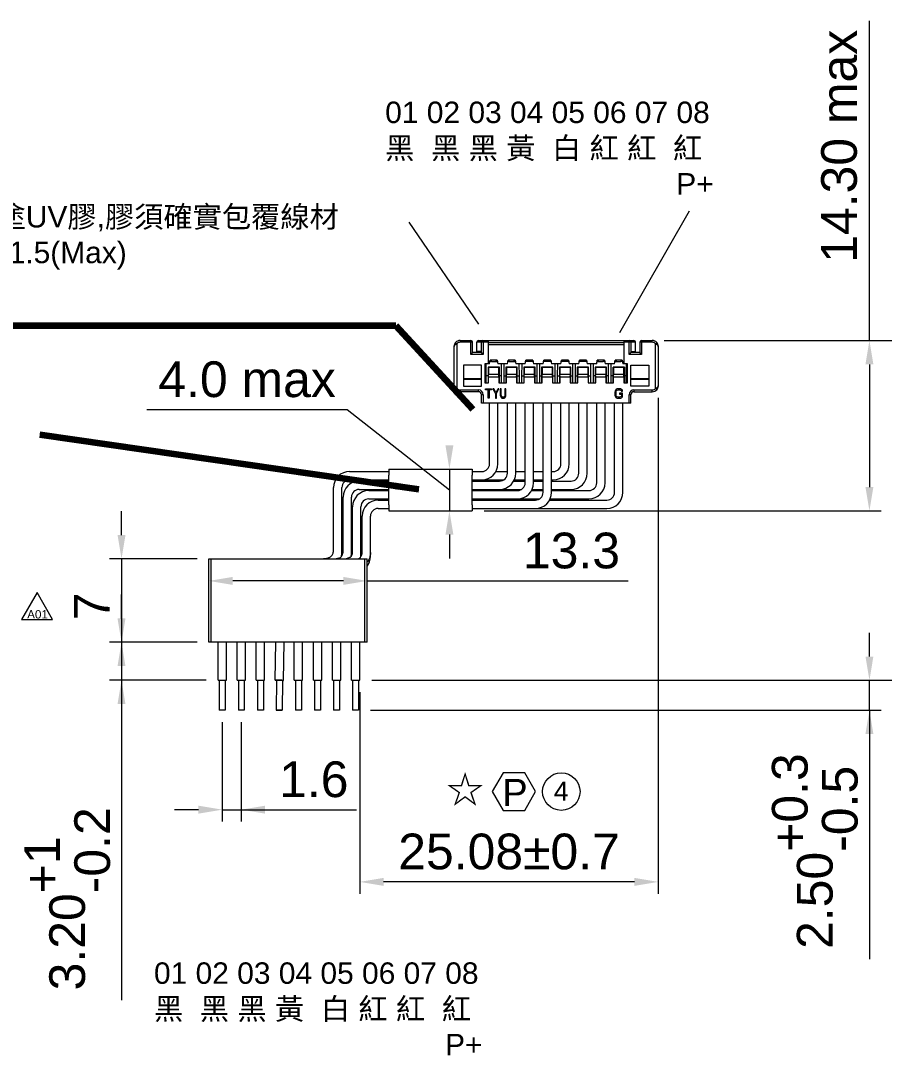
# Model space of a CAD drawing. Header units: inches. Extents: x 62 to 359, y 535 to 745.
# Drawn here: x 141.1 to 213.6, y 586.8 to 673.6 of the extents above; entities that cross this region are included whole.
import ezdxf
from ezdxf.enums import TextEntityAlignment as Align

# ---------------------------------------------------------------- set-up
doc = ezdxf.new("R2010")
doc.units = ezdxf.units.IN
doc.header["$MEASUREMENT"] = 0
doc.layers.get('0').update_dxf_attribs({"lineweight": 5})
doc.layers.get('Defpoints').update_dxf_attribs({"lineweight": 5})
doc.layers.add('6.FRAME', color=7, linetype='Continuous', lineweight=5)
doc.layers.add('DIM', color=1, linetype='Continuous', lineweight=5)
doc.styles.add('Arial Narrow', font='ARIALN.TTF')
doc.styles.add('ISOCP', font='mingliu.ttc')
doc.styles.get("Standard").update_dxf_attribs({"font": 'ARIALUNI.TTF', "height": 3})
doc.dimstyles.get("Standard").update_dxf_attribs({"dimtxt": 0.18, "dimasz": 0.18, "dimexe": 0.18, "dimexo": 0.0625, "dimgap": 0.09, "dimtad": 0, "dimtih": 1, "dimtoh": 1, "dimdec": 4, "dimzin": 0, "dimdsep": 46, "dimtxsty": 'Standard', "dimcen": 0.09, "dimadec": 0, "dimazin": 0, "dimtfac": 1, "dimtdec": 4, "dimtofl": 0, "dimtmove": 0, "dimatfit": 3, "dimfxl": 0, "dimtolj": 1, "dimtzin": 0, "dimarcsym": 0})

# ---------------------------------------------------------------- blocks, each defined once
blk = doc.blocks.new('*D146')
at = {"layer": 'Defpoints', "color": 0}
for p in [(169.584, 618.251), (212.394, 618.251), (169.484, 615.751)]:
    blk.add_point(p, dxfattribs=at)
at = {"layer": 'DIM'}
for p, q in [((212.394, 620.251), (212.394, 622.251)), ((170.584, 618.251), (213.394, 618.251)), ((212.394, 615.751), (212.394, 618.251)), ((170.484, 615.751), (213.394, 615.751)), ((212.394, 615.751), (212.394, 594.845)), ((212.394, 613.751), (212.394, 611.751))]:
    blk.add_line(p, q, dxfattribs=at)
for points in [[(212.061, 620.251), (212.727, 620.251), (212.394, 618.251)], [(212.727, 613.751), (212.061, 613.751), (212.394, 615.751)]]:
    blk.add_solid(points, dxfattribs=at)
at = {"layer": 'DIM', "color": 7, "insert": (207.802, 603.911), "char_height": 3, "attachment_point": 5, "rotation": 90}
blk.add_mtext('\\A1;2.50\\S+0.3^ -0.5;', dxfattribs=at)
blk = doc.blocks.new('*D147')
at = {"layer": 'Defpoints', "color": 0}
for p in [(156.914, 621.451), (149.571, 618.251), (157.684, 618.251)]:
    blk.add_point(p, dxfattribs=at)
at = {"layer": 'DIM'}
for p, q in [((149.571, 623.451), (149.571, 625.451)), ((155.914, 621.451), (148.571, 621.451)), ((149.571, 621.451), (149.571, 618.251)), ((156.684, 618.251), (148.571, 618.251)), ((149.571, 618.251), (149.571, 591.408)), ((149.571, 616.251), (149.571, 614.251))]:
    blk.add_line(p, q, dxfattribs=at)
for points in [[(149.237, 623.451), (149.904, 623.451), (149.571, 621.451)], [(149.904, 616.251), (149.237, 616.251), (149.571, 618.251)]]:
    blk.add_solid(points, dxfattribs=at)
at = {"layer": 'DIM', "color": 7, "insert": (145.005, 599.905), "char_height": 3, "attachment_point": 5, "rotation": 90}
blk.add_mtext('\\A1;3.20\\S+1^ -0.2;', dxfattribs=at)
blk = doc.blocks.new('*D148')
at = {"layer": 'Defpoints', "color": 0}
for p in [(194.659, 642.981), (169.584, 618.251), (169.584, 601.329)]:
    blk.add_point(p, dxfattribs=at)
at = {"layer": 'DIM'}
for p, q in [((194.659, 641.981), (194.659, 600.329)), ((169.584, 617.251), (169.584, 600.329)), ((192.659, 601.329), (171.584, 601.329))]:
    blk.add_line(p, q, dxfattribs=at)
for points in [[(171.584, 601.662), (171.584, 600.995), (169.584, 601.329)], [(192.659, 600.995), (192.659, 601.662), (194.659, 601.329)]]:
    blk.add_solid(points, dxfattribs=at)
at = {"layer": 'DIM', "color": 7, "insert": (182.121, 603.862), "char_height": 3, "attachment_point": 5}
blk.add_mtext('\\A1;25.08%%p0.7', dxfattribs=at)
blk = doc.blocks.new('*D149')
at = {"layer": 'Defpoints', "color": 0}
for p in [(194.159, 646.781), (169.584, 618.251), (221.031, 618.251)]:
    blk.add_point(p, dxfattribs=at)
at = {"layer": 'DIM'}
for p, q in [((195.159, 646.781), (222.031, 646.781)), ((221.031, 644.781), (221.031, 620.251)), ((170.584, 618.251), (222.031, 618.251))]:
    blk.add_line(p, q, dxfattribs=at)
for points in [[(221.364, 644.781), (220.697, 644.781), (221.031, 646.781)], [(220.697, 620.251), (221.364, 620.251), (221.031, 618.251)]]:
    blk.add_solid(points, dxfattribs=at)
at = {"layer": 'DIM', "color": 7, "insert": (218.498, 632.516), "char_height": 3, "attachment_point": 5, "rotation": 90}
blk.add_mtext('\\A1;28.53%%p0.7', dxfattribs=at)
blk = doc.blocks.new('*D150')
at = {"layer": 'Defpoints', "color": 0}
for p in [(158.034, 615.751), (159.634, 615.751), (159.634, 607.391)]:
    blk.add_point(p, dxfattribs=at)
at = {"layer": 'DIM'}
for p, q in [((158.034, 614.751), (158.034, 606.391)), ((159.634, 614.751), (159.634, 606.391)), ((156.034, 607.391), (154.034, 607.391)), ((158.034, 607.391), (159.634, 607.391)), ((159.634, 607.391), (169.318, 607.391)), ((161.634, 607.391), (163.634, 607.391))]:
    blk.add_line(p, q, dxfattribs=at)
for points in [[(156.034, 607.058), (156.034, 607.724), (158.034, 607.391)], [(161.634, 607.724), (161.634, 607.058), (159.634, 607.391)]]:
    blk.add_solid(points, dxfattribs=at)
at = {"layer": 'DIM', "color": 7, "insert": (165.723, 609.924), "char_height": 3, "attachment_point": 5}
blk.add_mtext('\\A1;1.6', dxfattribs=at)
blk = doc.blocks.new('*D151')
at = {"layer": 'Defpoints', "color": 0}
for p in [(194.159, 646.781), (179.034, 632.481), (212.394, 632.481)]:
    blk.add_point(p, dxfattribs=at)
at = {"layer": 'DIM'}
for p, q in [((212.394, 646.781), (212.394, 673.633)), ((195.159, 646.781), (213.394, 646.781)), ((212.394, 644.781), (212.394, 634.481)), ((180.034, 632.481), (213.394, 632.481))]:
    blk.add_line(p, q, dxfattribs=at)
for points in [[(212.727, 644.781), (212.061, 644.781), (212.394, 646.781)], [(212.061, 634.481), (212.727, 634.481), (212.394, 632.481)]]:
    blk.add_solid(points, dxfattribs=at)
at = {"layer": 'DIM', "color": 7, "insert": (209.861, 663.088), "char_height": 3, "attachment_point": 5, "rotation": 90}
blk.add_mtext('\\A1;14.30 max', dxfattribs=at)
blk = doc.blocks.new('ITEM')
at = {"layer": '6.FRAME', "lineweight": 15}
blk.add_circle((0, 0), 2.34, dxfattribs=at)
at = {"layer": '6.FRAME', "lineweight": 15, "style": 'Arial Narrow'}
blk.add_attdef('99', text='', height=2.17, dxfattribs=at).set_placement((0.07, -1.07), align=Align.CENTER)
blk = doc.blocks.new('*D156')
at = {"layer": 'Defpoints', "color": 0}
for p in [(156.914, 628.451), (149.571, 621.451), (156.914, 621.451)]:
    blk.add_point(p, dxfattribs=at)
at = {"layer": 'DIM'}
for p, q in [((149.571, 630.451), (149.571, 632.451)), ((155.914, 628.451), (148.571, 628.451)), ((149.571, 628.451), (149.571, 621.451)), ((155.914, 621.451), (148.571, 621.451)), ((149.571, 619.451), (149.571, 617.451))]:
    blk.add_line(p, q, dxfattribs=at)
for points in [[(149.237, 630.451), (149.904, 630.451), (149.571, 628.451)], [(149.904, 619.451), (149.237, 619.451), (149.571, 621.451)]]:
    blk.add_solid(points, dxfattribs=at)
at = {"layer": 'DIM', "color": 7, "insert": (147.071, 624.451), "char_height": 3, "attachment_point": 5, "rotation": 90}
blk.add_mtext('\\A1;7', dxfattribs=at)
blk = doc.blocks.new('*D157')
at = {"layer": 'Defpoints', "color": 0}
for p in [(156.914, 626.597), (156.914, 624.951), (170.214, 622.931)]:
    blk.add_point(p, dxfattribs=at)
at = {"layer": 'DIM'}
for p, q in [((156.914, 625.951), (156.914, 627.597)), ((170.214, 623.931), (170.214, 627.597)), ((168.214, 626.597), (158.914, 626.597)), ((170.214, 626.597), (192.127, 626.597))]:
    blk.add_line(p, q, dxfattribs=at)
for points in [[(158.914, 626.931), (158.914, 626.264), (156.914, 626.597)], [(168.214, 626.264), (168.214, 626.931), (170.214, 626.597)]]:
    blk.add_solid(points, dxfattribs=at)
at = {"layer": 'DIM', "color": 7, "insert": (187.369, 629.13), "char_height": 3, "attachment_point": 5}
blk.add_mtext('\\A1;13.3', dxfattribs=at)
blk = doc.blocks.new('*D158')
at = {"layer": 'Defpoints', "color": 0}
for p in [(175.534, 635.981), (175.534, 632.481), (177.115, 632.481)]:
    blk.add_point(p, dxfattribs=at)
at = {"layer": 'DIM'}
for p, q in [((151.705, 640.977), (168.531, 640.977)), ((168.531, 640.977), (177.115, 634.231)), ((176.534, 635.981), (178.115, 635.981)), ((177.115, 635.981), (177.115, 632.481)), ((176.534, 632.481), (178.115, 632.481)), ((177.115, 630.481), (177.115, 628.481))]:
    blk.add_line(p, q, dxfattribs=at)
for points in [[(176.781, 637.981), (177.448, 637.981), (177.115, 635.981)], [(177.448, 630.481), (176.781, 630.481), (177.115, 632.481)]]:
    blk.add_solid(points, dxfattribs=at)
at = {"layer": 'DIM', "color": 7, "insert": (160.118, 643.51), "char_height": 3, "attachment_point": 5}
blk.add_mtext('\\A1;4.0 max', dxfattribs=at)

msp = doc.modelspace()

# ---------------------------------------------------------------- linework, layer by layer
at = {"color": 7, "linetype": 'Continuous'}
for p, q in [((177.509, 642.981), (177.509, 646.281)), ((178.009, 646.781), (178.909, 646.781)), ((179.059, 645.761), (179.059, 646.631)), ((179.409, 645.861), (179.409, 646.631)), ((179.559, 646.781), (179.959, 646.781)), ((179.809, 645.861), (179.809, 646.631)), ((179.959, 646.781), (180.404, 646.781)), ((180.404, 646.631), (180.404, 646.781)), ((180.404, 646.781), (191.764, 646.781)), ((180.404, 646.581), (180.404, 646.631)), ((180.404, 646.431), (180.404, 646.581)), ((191.764, 646.581), (180.404, 646.581)), ((191.764, 646.431), (180.404, 646.431)), ((180.404, 644.831), (180.404, 646.431)), ((191.764, 646.781), (191.764, 646.631)), ((191.764, 646.781), (192.209, 646.781)), ((191.764, 646.631), (191.764, 646.581)), ((191.764, 646.581), (191.764, 646.431)), ((191.764, 646.431), (191.764, 644.831)), ((192.209, 646.781), (192.609, 646.781)), ((192.359, 646.631), (192.359, 645.861)), ((192.759, 645.861), (192.759, 646.631)), ((193.109, 646.631), (193.109, 645.761)), ((193.259, 646.781), (194.159, 646.781)), ((194.659, 646.281), (194.659, 642.981)), ((179.809, 645.761), (179.059, 645.761)), ((179.809, 645.861), (179.409, 645.861)), ((179.809, 645.761), (179.809, 645.861)), ((192.359, 645.861), (192.759, 645.861)), ((192.359, 645.861), (192.359, 645.761)), ((193.109, 645.761), (192.359, 645.761)), ((178.309, 644.701), (178.309, 643.601)), ((179.809, 644.701), (178.309, 644.701)), ((179.809, 643.601), (179.809, 644.701)), ((180.084, 644.831), (180.084, 643.231)), ((180.212, 644.831), (180.084, 644.831)), ((180.207, 643.814), (180.212, 644.831)), ((180.404, 644.831), (180.212, 644.831)), ((180.359, 644.541), (180.359, 643.231)), ((180.359, 644.541), (180.396, 644.503)), ((181.309, 644.541), (180.359, 644.541)), ((180.484, 644.831), (180.404, 644.831)), ((180.484, 644.831), (180.537, 645.131)), ((181.131, 645.131), (180.537, 645.131)), ((180.644, 645.031), (180.644, 645.131)), ((180.644, 645.031), (181.024, 645.031)), ((181.024, 645.131), (181.024, 645.031)), ((181.131, 645.131), (181.184, 644.831)), ((181.456, 644.831), (181.184, 644.831)), ((181.272, 644.503), (181.309, 644.541)), ((181.309, 643.231), (181.309, 644.541)), ((181.712, 644.831), (181.456, 644.831)), ((181.456, 644.831), (181.461, 643.814)), ((181.707, 643.814), (181.712, 644.831)), ((181.984, 644.831), (181.712, 644.831)), ((181.859, 644.541), (181.859, 643.231)), ((181.859, 644.541), (181.896, 644.503)), ((182.809, 644.541), (181.859, 644.541)), ((181.984, 644.831), (182.037, 645.131)), ((182.631, 645.131), (182.037, 645.131)), ((182.144, 645.031), (182.144, 645.131)), ((182.144, 645.031), (182.524, 645.031)), ((182.524, 645.131), (182.524, 645.031)), ((182.631, 645.131), (182.684, 644.831)), ((182.956, 644.831), (182.684, 644.831)), ((182.772, 644.503), (182.809, 644.541)), ((182.809, 643.231), (182.809, 644.541)), ((182.956, 644.831), (182.961, 643.814)), ((183.212, 644.831), (182.956, 644.831)), ((183.207, 643.814), (183.212, 644.831)), ((183.484, 644.831), (183.212, 644.831)), ((183.359, 644.541), (183.359, 643.231)), ((183.359, 644.541), (183.396, 644.503)), ((184.309, 644.541), (183.359, 644.541)), ((183.484, 644.831), (183.537, 645.131)), ((184.131, 645.131), (183.537, 645.131)), ((183.644, 645.031), (183.644, 645.131)), ((184.024, 645.031), (183.644, 645.031)), ((184.024, 645.131), (184.024, 645.031)), ((184.131, 645.131), (184.184, 644.831)), ((184.456, 644.831), (184.184, 644.831)), ((184.272, 644.503), (184.309, 644.541)), ((184.309, 643.231), (184.309, 644.541)), ((184.712, 644.831), (184.456, 644.831)), ((184.456, 644.831), (184.461, 643.814)), ((184.707, 643.814), (184.712, 644.831)), ((184.984, 644.831), (184.712, 644.831)), ((184.859, 644.541), (184.859, 643.231)), ((185.809, 644.541), (184.859, 644.541)), ((184.859, 644.541), (184.896, 644.503)), ((184.984, 644.831), (185.037, 645.131)), ((185.631, 645.131), (185.037, 645.131)), ((185.144, 645.031), (185.144, 645.131)), ((185.524, 645.031), (185.144, 645.031)), ((185.524, 645.131), (185.524, 645.031)), ((185.631, 645.131), (185.684, 644.831)), ((185.956, 644.831), (185.684, 644.831)), ((185.772, 644.503), (185.809, 644.541)), ((185.809, 643.231), (185.809, 644.541)), ((186.212, 644.831), (185.956, 644.831)), ((185.956, 644.831), (185.961, 643.814)), ((186.207, 643.814), (186.212, 644.831)), ((186.484, 644.831), (186.212, 644.831)), ((186.359, 644.541), (186.359, 643.231)), ((187.309, 644.541), (186.359, 644.541)), ((186.359, 644.541), (186.396, 644.503)), ((186.484, 644.831), (186.537, 645.131)), ((187.131, 645.131), (186.537, 645.131)), ((186.644, 645.031), (186.644, 645.131)), ((187.024, 645.031), (186.644, 645.031)), ((187.024, 645.131), (187.024, 645.031)), ((187.131, 645.131), (187.184, 644.831)), ((187.456, 644.831), (187.184, 644.831)), ((187.272, 644.503), (187.309, 644.541)), ((187.309, 643.231), (187.309, 644.541)), ((187.712, 644.831), (187.456, 644.831)), ((187.456, 644.831), (187.461, 643.814)), ((187.707, 643.814), (187.712, 644.831)), ((187.984, 644.831), (187.712, 644.831)), ((188.809, 644.541), (187.859, 644.541)), ((187.859, 644.541), (187.859, 643.231)), ((187.859, 644.541), (187.896, 644.503)), ((187.984, 644.831), (188.037, 645.131)), ((188.631, 645.131), (188.037, 645.131)), ((188.144, 645.031), (188.144, 645.131)), ((188.524, 645.031), (188.144, 645.031)), ((188.524, 645.131), (188.524, 645.031)), ((188.631, 645.131), (188.684, 644.831)), ((188.956, 644.831), (188.684, 644.831)), ((188.772, 644.503), (188.809, 644.541)), ((188.809, 643.231), (188.809, 644.541)), ((189.212, 644.831), (188.956, 644.831)), ((188.956, 644.831), (188.961, 643.814)), ((189.207, 643.814), (189.212, 644.831)), ((189.484, 644.831), (189.212, 644.831)), ((190.309, 644.541), (189.359, 644.541)), ((189.359, 644.541), (189.396, 644.503)), ((189.359, 644.541), (189.359, 643.231)), ((189.484, 644.831), (189.537, 645.131)), ((190.131, 645.131), (189.537, 645.131)), ((189.644, 645.031), (189.644, 645.131)), ((189.644, 645.031), (190.024, 645.031)), ((190.024, 645.131), (190.024, 645.031)), ((190.131, 645.131), (190.184, 644.831)), ((190.456, 644.831), (190.184, 644.831)), ((190.272, 644.503), (190.309, 644.541)), ((190.309, 643.231), (190.309, 644.541)), ((190.456, 644.831), (190.461, 643.814)), ((190.712, 644.831), (190.456, 644.831)), ((190.707, 643.814), (190.712, 644.831)), ((190.984, 644.831), (190.712, 644.831)), ((191.809, 644.541), (190.859, 644.541)), ((190.859, 644.541), (190.896, 644.503)), ((190.859, 643.231), (190.859, 644.541)), ((190.984, 644.831), (191.037, 645.131)), ((191.631, 645.131), (191.037, 645.131)), ((191.144, 645.031), (191.144, 645.131)), ((191.144, 645.031), (191.524, 645.031)), ((191.524, 645.131), (191.524, 645.031)), ((191.631, 645.131), (191.684, 644.831)), ((191.764, 644.831), (191.684, 644.831)), ((191.956, 644.831), (191.764, 644.831)), ((191.772, 644.503), (191.809, 644.541)), ((191.809, 644.541), (191.809, 643.231)), ((191.956, 644.831), (191.961, 643.814)), ((192.084, 644.831), (191.956, 644.831)), ((192.084, 643.231), (192.084, 644.831)), ((192.359, 643.601), (192.359, 644.701)), ((192.359, 644.701), (193.859, 644.701)), ((193.859, 644.701), (193.859, 643.601)), ((180.205, 643.231), (180.207, 643.814)), ((180.359, 643.814), (180.207, 643.814)), ((180.396, 644.503), (180.396, 643.943)), ((181.272, 644.503), (180.396, 644.503)), ((180.407, 643.731), (180.396, 643.943)), ((180.396, 643.943), (181.272, 643.943)), ((180.407, 643.231), (180.407, 643.731)), ((180.407, 643.731), (181.261, 643.731)), ((181.261, 643.731), (181.272, 643.943)), ((181.261, 643.731), (181.261, 643.231)), ((181.272, 643.943), (181.272, 644.503)), ((181.461, 643.814), (181.309, 643.814)), ((181.461, 643.814), (181.463, 643.231)), ((181.705, 643.231), (181.707, 643.814)), ((181.707, 643.814), (181.859, 643.814)), ((182.772, 644.503), (181.896, 644.503)), ((181.896, 644.503), (181.896, 643.943)), ((181.907, 643.731), (181.896, 643.943)), ((181.896, 643.943), (182.772, 643.943)), ((181.907, 643.231), (181.907, 643.731)), ((181.907, 643.731), (182.761, 643.731)), ((182.761, 643.731), (182.772, 643.943)), ((182.761, 643.731), (182.761, 643.231)), ((182.772, 643.943), (182.772, 644.503)), ((182.809, 643.814), (182.961, 643.814)), ((182.961, 643.814), (182.963, 643.231)), ((183.205, 643.231), (183.207, 643.814)), ((183.207, 643.814), (183.359, 643.814)), ((184.272, 644.503), (183.396, 644.503)), ((183.396, 644.503), (183.396, 643.943)), ((183.407, 643.731), (183.396, 643.943)), ((183.396, 643.943), (184.272, 643.943)), ((183.407, 643.731), (184.261, 643.731)), ((183.407, 643.231), (183.407, 643.731)), ((184.261, 643.731), (184.272, 643.943)), ((184.261, 643.731), (184.261, 643.231)), ((184.272, 643.943), (184.272, 644.503)), ((184.309, 643.814), (184.461, 643.814)), ((184.461, 643.814), (184.463, 643.231)), ((184.705, 643.231), (184.707, 643.814)), ((184.707, 643.814), (184.859, 643.814)), ((185.772, 644.503), (184.896, 644.503)), ((184.896, 644.503), (184.896, 643.943)), ((184.907, 643.731), (184.896, 643.943)), ((184.896, 643.943), (185.772, 643.943)), ((184.907, 643.231), (184.907, 643.731)), ((184.907, 643.731), (185.761, 643.731)), ((185.761, 643.731), (185.772, 643.943)), ((185.761, 643.731), (185.761, 643.231)), ((185.772, 643.943), (185.772, 644.503)), ((185.809, 643.814), (185.961, 643.814)), ((185.961, 643.814), (185.963, 643.231)), ((186.205, 643.231), (186.207, 643.814)), ((186.207, 643.814), (186.359, 643.814)), ((187.272, 644.503), (186.396, 644.503)), ((186.396, 644.503), (186.396, 643.943)), ((186.396, 643.943), (187.272, 643.943)), ((186.407, 643.731), (186.396, 643.943)), ((186.407, 643.231), (186.407, 643.731)), ((186.407, 643.731), (187.261, 643.731)), ((187.261, 643.731), (187.272, 643.943)), ((187.261, 643.731), (187.261, 643.231)), ((187.272, 643.943), (187.272, 644.503)), ((187.309, 643.814), (187.461, 643.814)), ((187.461, 643.814), (187.463, 643.231)), ((187.705, 643.231), (187.707, 643.814)), ((187.707, 643.814), (187.859, 643.814)), ((188.772, 644.503), (187.896, 644.503)), ((187.896, 644.503), (187.896, 643.943)), ((187.896, 643.943), (188.772, 643.943)), ((187.907, 643.731), (187.896, 643.943)), ((187.907, 643.231), (187.907, 643.731)), ((187.907, 643.731), (188.761, 643.731)), ((188.761, 643.731), (188.772, 643.943)), ((188.761, 643.731), (188.761, 643.231)), ((188.772, 643.943), (188.772, 644.503)), ((188.809, 643.814), (188.961, 643.814)), ((188.961, 643.814), (188.963, 643.231)), ((189.205, 643.231), (189.207, 643.814)), ((189.359, 643.814), (189.207, 643.814)), ((189.396, 644.503), (189.396, 643.943)), ((190.272, 644.503), (189.396, 644.503)), ((189.396, 643.943), (190.272, 643.943)), ((189.407, 643.731), (189.396, 643.943)), ((189.407, 643.731), (190.261, 643.731)), ((189.407, 643.231), (189.407, 643.731)), ((190.261, 643.731), (190.272, 643.943)), ((190.261, 643.731), (190.261, 643.231)), ((190.272, 643.943), (190.272, 644.503)), ((190.461, 643.814), (190.309, 643.814)), ((190.461, 643.814), (190.463, 643.231)), ((190.705, 643.231), (190.707, 643.814)), ((190.859, 643.814), (190.707, 643.814)), ((190.896, 644.503), (190.896, 643.943)), ((191.772, 644.503), (190.896, 644.503)), ((190.896, 643.943), (191.772, 643.943)), ((190.907, 643.731), (190.896, 643.943)), ((190.907, 643.231), (190.907, 643.731)), ((190.907, 643.731), (191.761, 643.731)), ((191.761, 643.731), (191.772, 643.943)), ((191.761, 643.731), (191.761, 643.231)), ((191.772, 643.943), (191.772, 644.503)), ((191.961, 643.814), (191.809, 643.814)), ((191.961, 643.814), (191.963, 643.231)), ((178.309, 643.601), (178.309, 643.501)), ((178.309, 643.601), (179.809, 643.601)), ((178.309, 643.501), (178.309, 642.951)), ((178.309, 642.951), (179.809, 642.951)), ((179.809, 643.501), (179.809, 643.601)), ((179.809, 642.951), (179.809, 643.501)), ((180.084, 643.231), (180.205, 643.231)), ((180.205, 643.231), (180.359, 643.231)), ((180.359, 643.231), (180.407, 643.231)), ((181.261, 643.231), (181.309, 643.231)), ((181.309, 643.231), (181.463, 643.231)), ((181.463, 643.231), (181.705, 643.231)), ((181.705, 643.231), (181.859, 643.231)), ((181.859, 643.231), (181.907, 643.231)), ((182.761, 643.231), (182.809, 643.231)), ((182.809, 643.231), (182.963, 643.231)), ((182.963, 643.231), (183.205, 643.231)), ((183.205, 643.231), (183.359, 643.231)), ((183.359, 643.231), (183.407, 643.231)), ((184.261, 643.231), (184.309, 643.231)), ((184.309, 643.231), (184.463, 643.231)), ((184.463, 643.231), (184.705, 643.231)), ((184.705, 643.231), (184.859, 643.231)), ((184.859, 643.231), (184.907, 643.231)), ((185.761, 643.231), (185.809, 643.231)), ((185.809, 643.231), (185.963, 643.231)), ((185.963, 643.231), (186.205, 643.231)), ((186.205, 643.231), (186.359, 643.231)), ((186.359, 643.231), (186.407, 643.231)), ((187.261, 643.231), (187.309, 643.231)), ((187.309, 643.231), (187.463, 643.231)), ((187.463, 643.231), (187.705, 643.231)), ((187.705, 643.231), (187.859, 643.231)), ((187.859, 643.231), (187.907, 643.231)), ((188.761, 643.231), (188.809, 643.231)), ((188.809, 643.231), (188.963, 643.231)), ((188.963, 643.231), (189.205, 643.231)), ((189.205, 643.231), (189.359, 643.231)), ((189.359, 643.231), (189.407, 643.231)), ((190.261, 643.231), (190.309, 643.231)), ((190.309, 643.231), (190.463, 643.231)), ((190.463, 643.231), (190.705, 643.231)), ((190.705, 643.231), (190.859, 643.231)), ((190.859, 643.231), (190.907, 643.231)), ((191.761, 643.231), (191.809, 643.231)), ((191.809, 643.231), (191.963, 643.231)), ((191.963, 643.231), (192.084, 643.231)), ((192.359, 643.601), (193.859, 643.601)), ((192.359, 643.501), (192.359, 643.601)), ((192.359, 642.951), (192.359, 643.501)), ((193.859, 642.951), (192.359, 642.951)), ((193.859, 643.601), (193.859, 643.501)), ((193.859, 643.501), (193.859, 642.951)), ((179.559, 642.481), (178.009, 642.481)), ((179.809, 641.511), (179.809, 642.231)), ((180.156, 642.646), (180.156, 642.731)), ((180.156, 642.731), (180.662, 642.731)), ((180.369, 642.646), (180.156, 642.646)), ((180.369, 641.931), (180.369, 642.646)), ((180.449, 641.931), (180.369, 641.931)), ((180.449, 642.646), (180.449, 641.931)), ((180.662, 642.646), (180.449, 642.646)), ((180.662, 642.731), (180.662, 642.646)), ((180.769, 642.731), (180.982, 642.339)), ((180.849, 642.731), (180.769, 642.731)), ((181.022, 642.407), (180.849, 642.731)), ((180.982, 642.339), (180.982, 641.931)), ((180.982, 641.931), (181.062, 641.931)), ((181.196, 642.731), (181.022, 642.407)), ((181.062, 642.339), (181.276, 642.731)), ((181.062, 641.931), (181.062, 642.339)), ((181.276, 642.731), (181.196, 642.731)), ((181.382, 642.731), (181.382, 642.203)), ((181.462, 642.731), (181.382, 642.731)), ((181.382, 642.203), (181.396, 642.118)), ((181.396, 642.118), (181.422, 642.05)), ((181.422, 642.05), (181.476, 641.982)), ((181.462, 642.203), (181.462, 642.731)), ((181.476, 642.135), (181.462, 642.203)), ((181.502, 642.084), (181.476, 642.135)), ((181.476, 641.982), (181.529, 641.948)), ((181.542, 642.05), (181.502, 642.084)), ((181.529, 641.948), (181.596, 641.931)), ((181.596, 642.033), (181.542, 642.05)), ((181.649, 642.033), (181.596, 642.033)), ((181.596, 641.931), (181.649, 641.931)), ((181.702, 642.05), (181.649, 642.033)), ((181.649, 641.931), (181.716, 641.948)), ((181.742, 642.084), (181.702, 642.05)), ((181.716, 641.948), (181.769, 641.982)), ((181.769, 642.135), (181.742, 642.084)), ((181.782, 642.203), (181.769, 642.135)), ((181.769, 641.982), (181.822, 642.05)), ((181.782, 642.731), (181.782, 642.203)), ((181.862, 642.731), (181.782, 642.731)), ((181.822, 642.05), (181.849, 642.118)), ((181.849, 642.118), (181.862, 642.203)), ((181.862, 642.203), (181.862, 642.731)), ((191.026, 642.544), (191.009, 642.458)), ((191.009, 642.458), (191.009, 642.203)), ((191.009, 642.203), (191.026, 642.118)), ((191.059, 642.612), (191.026, 642.544)), ((191.026, 642.118), (191.059, 642.05)), ((191.126, 642.68), (191.059, 642.612)), ((191.059, 642.05), (191.126, 641.982)), ((191.109, 642.458), (191.126, 642.526)), ((191.109, 642.203), (191.109, 642.458)), ((191.126, 642.135), (191.109, 642.203)), ((191.192, 642.714), (191.126, 642.68)), ((191.126, 642.526), (191.159, 642.578)), ((191.159, 642.084), (191.126, 642.135)), ((191.126, 641.982), (191.192, 641.948)), ((191.159, 642.578), (191.209, 642.612)), ((191.209, 642.05), (191.159, 642.084)), ((191.276, 642.731), (191.192, 642.714)), ((191.192, 641.948), (191.276, 641.931)), ((191.209, 642.612), (191.276, 642.629)), ((191.276, 642.033), (191.209, 642.05)), ((191.426, 642.731), (191.276, 642.731)), ((191.276, 642.629), (191.426, 642.629)), ((191.426, 642.033), (191.276, 642.033)), ((191.276, 641.931), (191.426, 641.931)), ((191.409, 642.373), (191.409, 642.271)), ((191.659, 642.373), (191.409, 642.373)), ((191.409, 642.271), (191.559, 642.271)), ((191.509, 642.714), (191.426, 642.731)), ((191.426, 642.629), (191.492, 642.612)), ((191.492, 642.05), (191.426, 642.033)), ((191.426, 641.931), (191.509, 641.948)), ((191.492, 642.612), (191.542, 642.578)), ((191.542, 642.084), (191.492, 642.05)), ((191.576, 642.68), (191.509, 642.714)), ((191.509, 641.948), (191.576, 641.982)), ((191.542, 642.578), (191.559, 642.526)), ((191.559, 642.135), (191.542, 642.084)), ((191.559, 642.526), (191.659, 642.526)), ((191.559, 642.271), (191.559, 642.135)), ((191.642, 642.612), (191.576, 642.68)), ((191.576, 641.982), (191.642, 642.05)), ((191.659, 642.526), (191.642, 642.612)), ((191.642, 642.05), (191.659, 642.118)), ((191.659, 642.118), (191.659, 642.373)), ((192.359, 641.511), (192.359, 642.231)), ((192.609, 642.481), (194.159, 642.481)), ((179.959, 641.511), (179.809, 641.511)), ((180.484, 641.511), (179.959, 641.511)), ((181.184, 641.511), (180.484, 641.511)), ((180.484, 639.788), (180.484, 641.511)), ((181.184, 641.511), (180.484, 641.511)), ((181.984, 641.511), (181.184, 641.511)), ((181.184, 639.788), (181.184, 641.511)), ((182.684, 641.511), (181.984, 641.511)), ((181.984, 639.718), (181.984, 641.511)), ((182.684, 641.511), (181.984, 641.511)), ((183.484, 641.511), (182.684, 641.511)), ((182.684, 639.718), (182.684, 641.511)), ((184.184, 641.511), (183.484, 641.511)), ((183.484, 639.788), (183.484, 641.511)), ((184.184, 641.511), (183.484, 641.511)), ((184.984, 641.511), (184.184, 641.511)), ((184.184, 639.788), (184.184, 641.511)), ((185.684, 641.511), (184.984, 641.511)), ((184.984, 639.788), (184.984, 641.511)), ((185.684, 641.511), (184.984, 641.511)), ((186.484, 641.511), (185.684, 641.511)), ((185.684, 639.788), (185.684, 641.511)), ((187.184, 641.511), (186.484, 641.511)), ((186.484, 639.618), (186.484, 641.511)), ((187.184, 641.511), (186.484, 641.511)), ((187.984, 641.511), (187.184, 641.511)), ((187.184, 639.618), (187.184, 641.511)), ((188.684, 641.511), (187.984, 641.511)), ((187.984, 639.618), (187.984, 641.511)), ((188.684, 641.511), (187.984, 641.511)), ((189.484, 641.511), (188.684, 641.511)), ((188.684, 639.618), (188.684, 641.511)), ((190.184, 641.511), (189.484, 641.511)), ((189.484, 639.618), (189.484, 641.511)), ((190.184, 641.511), (189.484, 641.511)), ((190.984, 641.511), (190.184, 641.511)), ((190.184, 639.618), (190.184, 641.511)), ((191.684, 641.511), (190.984, 641.511)), ((190.984, 639.618), (190.984, 641.511)), ((191.684, 641.511), (190.984, 641.511)), ((192.209, 641.511), (191.684, 641.511)), ((191.684, 639.618), (191.684, 641.511)), ((192.359, 641.511), (192.209, 641.511)), ((180.484, 639.273), (180.484, 639.788)), ((181.184, 639.273), (181.184, 639.788)), ((181.984, 639.32), (181.984, 639.718)), ((182.684, 639.32), (182.684, 639.718)), ((183.484, 639.273), (183.484, 639.788)), ((184.184, 639.273), (184.184, 639.788)), ((184.984, 639.273), (184.984, 639.788)), ((185.684, 639.273), (185.684, 639.788)), ((186.484, 639.406), (186.484, 639.618)), ((186.484, 637.535), (186.484, 639.406)), ((187.184, 639.406), (187.184, 639.618)), ((187.184, 637.535), (187.184, 639.406)), ((187.984, 639.406), (187.984, 639.618)), ((187.984, 637.535), (187.984, 639.406)), ((188.684, 639.406), (188.684, 639.618)), ((188.684, 637.535), (188.684, 639.406)), ((189.484, 639.406), (189.484, 639.618)), ((189.484, 637.535), (189.484, 639.406)), ((190.184, 639.406), (190.184, 639.618)), ((190.184, 637.535), (190.184, 639.406)), ((190.984, 639.406), (190.984, 639.618)), ((190.984, 637.535), (190.984, 639.406)), ((191.684, 639.406), (191.684, 639.618)), ((191.684, 637.535), (191.684, 639.406)), ((180.484, 637.668), (180.484, 639.273)), ((181.184, 637.668), (181.184, 639.273)), ((181.984, 636.821), (181.984, 639.32)), ((182.684, 636.821), (182.684, 639.32)), ((183.484, 637.668), (183.484, 639.273)), ((184.184, 637.668), (184.184, 639.273)), ((184.984, 637.668), (184.984, 639.273)), ((185.684, 637.668), (185.684, 639.273)), ((180.484, 637.153), (180.484, 637.668)), ((181.184, 637.153), (181.184, 637.668)), ((183.484, 637.153), (183.484, 637.668)), ((184.184, 637.153), (184.184, 637.668)), ((184.984, 637.153), (184.984, 637.668)), ((185.684, 637.153), (185.684, 637.668)), ((180.484, 636.431), (180.484, 637.153)), ((181.184, 636.431), (181.184, 637.153)), ((181.984, 636.423), (181.984, 636.821)), ((182.684, 636.423), (182.684, 636.821)), ((183.484, 634.831), (183.484, 637.153)), ((184.184, 634.831), (184.184, 637.153)), ((184.984, 634.031), (184.984, 637.153)), ((185.684, 634.031), (185.684, 637.153)), ((186.484, 637.324), (186.484, 637.535)), ((186.484, 636.431), (186.484, 637.324)), ((187.184, 637.324), (187.184, 637.535)), ((187.184, 636.431), (187.184, 637.324)), ((187.984, 637.324), (187.984, 637.535)), ((187.984, 635.631), (187.984, 637.324)), ((188.684, 637.324), (188.684, 637.535)), ((188.684, 635.631), (188.684, 637.324)), ((189.484, 637.324), (189.484, 637.535)), ((189.484, 634.831), (189.484, 637.324)), ((190.184, 637.324), (190.184, 637.535)), ((190.184, 634.831), (190.184, 637.324)), ((190.984, 637.324), (190.984, 637.535)), ((190.984, 634.031), (190.984, 637.324)), ((191.684, 637.324), (191.684, 637.535)), ((191.684, 634.031), (191.684, 637.324)), ((172.034, 635.981), (179.034, 635.981)), ((172.034, 635.981), (172.034, 635.481)), ((179.034, 635.981), (179.034, 635.481)), ((181.984, 635.631), (181.984, 636.423)), ((182.684, 635.631), (182.684, 636.423)), ((168.734, 635.781), (172.034, 635.781)), ((168.734, 635.781), (172.034, 635.781)), ((168.734, 635.081), (172.034, 635.081)), ((168.734, 635.081), (172.034, 635.081)), ((169.534, 634.981), (172.034, 634.981)), ((169.534, 634.981), (172.034, 634.981)), ((172.034, 632.981), (172.034, 635.481)), ((179.034, 635.781), (179.834, 635.781)), ((179.034, 635.781), (179.834, 635.781)), ((179.034, 632.981), (179.034, 635.481)), ((179.034, 635.081), (179.834, 635.081)), ((179.034, 635.081), (179.834, 635.081)), ((179.034, 634.981), (181.334, 634.981)), ((179.034, 634.981), (181.334, 634.981)), ((179.834, 635.081), (181.68, 635.081)), ((181.017, 635.781), (181.984, 635.781)), ((182.517, 634.981), (183.484, 634.981)), ((182.567, 635.081), (183.484, 635.081)), ((182.684, 635.781), (183.484, 635.781)), ((184.184, 635.781), (184.984, 635.781)), ((184.184, 635.081), (184.984, 635.081)), ((184.184, 634.981), (184.984, 634.981)), ((185.684, 635.781), (185.834, 635.781)), ((185.684, 635.081), (185.834, 635.081)), ((185.684, 634.981), (187.334, 634.981)), ((167.384, 629.153), (167.384, 634.431)), ((167.384, 629.153), (167.384, 634.431)), ((168.084, 629.153), (168.084, 634.431)), ((168.084, 629.153), (168.084, 634.431)), ((169.534, 634.281), (172.034, 634.281)), ((169.534, 634.281), (172.034, 634.281)), ((170.334, 634.181), (172.034, 634.181)), ((170.334, 634.181), (172.034, 634.181)), ((179.034, 634.281), (181.334, 634.281)), ((179.034, 634.281), (181.334, 634.281)), ((179.034, 634.181), (182.834, 634.181)), ((179.034, 634.181), (182.834, 634.181)), ((181.334, 634.281), (183.18, 634.281)), ((184.017, 634.181), (184.984, 634.181)), ((184.067, 634.281), (184.984, 634.281)), ((185.684, 634.281), (187.334, 634.281)), ((185.684, 634.181), (188.834, 634.181)), ((168.184, 629.052), (168.184, 633.631)), ((168.184, 629.052), (168.184, 633.631)), ((168.884, 629.052), (168.884, 633.631)), ((168.884, 629.052), (168.884, 633.631)), ((170.334, 633.481), (172.034, 633.481)), ((170.334, 633.481), (172.034, 633.481)), ((171.134, 633.381), (172.034, 633.381)), ((171.134, 633.381), (172.034, 633.381)), ((179.034, 633.481), (182.834, 633.481)), ((179.034, 633.481), (182.834, 633.481)), ((179.034, 633.381), (184.334, 633.381)), ((179.034, 633.381), (184.334, 633.381)), ((182.834, 633.481), (184.68, 633.481)), ((185.517, 633.381), (190.334, 633.381)), ((185.567, 633.481), (188.834, 633.481)), ((168.984, 629.035), (168.984, 632.831)), ((168.984, 629.035), (168.984, 632.831)), ((169.684, 629.035), (169.684, 632.831)), ((169.684, 629.035), (169.684, 632.831)), ((171.134, 632.681), (172.034, 632.681)), ((171.134, 632.681), (172.034, 632.681)), ((172.034, 632.981), (172.034, 632.481)), ((172.034, 632.481), (179.034, 632.481)), ((179.034, 632.981), (179.034, 632.481)), ((179.034, 632.681), (184.334, 632.681)), ((179.034, 632.681), (184.334, 632.681)), ((184.334, 632.681), (190.334, 632.681)), ((169.784, 628.982), (169.784, 632.031)), ((169.784, 628.982), (169.784, 632.031)), ((170.484, 628.982), (170.484, 632.031)), ((170.484, 628.982), (170.484, 632.031)), ((168.084, 628.993), (168.084, 629.153)), ((168.884, 628.928), (168.884, 629.052)), ((169.684, 628.823), (169.684, 629.035)), ((170.484, 628.634), (170.484, 628.982)), ((156.914, 621.451), (156.914, 628.451)), ((166.261, 628.451), (166.803, 628.507)), ((170.214, 621.451), (170.214, 628.451)), ((170.214, 621.451), (170.214, 627.451)), ((170.214, 621.451), (156.914, 621.451)), ((157.684, 618.251), (157.684, 621.451)), ((158.384, 618.251), (158.384, 621.451)), ((159.284, 618.251), (159.284, 621.451)), ((159.984, 618.251), (159.984, 621.451)), ((160.884, 618.251), (160.884, 621.451)), ((161.584, 618.251), (161.584, 621.451)), ((162.484, 618.255), (162.521, 621.451)), ((163.184, 618.247), (163.221, 621.451)), ((164.084, 618.251), (164.084, 621.451)), ((164.784, 618.251), (164.784, 621.451)), ((165.684, 618.251), (165.684, 621.451)), ((166.384, 618.251), (166.384, 621.451)), ((167.284, 618.251), (167.284, 621.451)), ((167.984, 618.251), (167.984, 621.451)), ((168.884, 618.251), (168.884, 621.451)), ((169.584, 618.251), (169.584, 621.451)), ((157.684, 618.251), (157.784, 618.251)), ((157.784, 618.251), (157.784, 615.751)), ((157.784, 618.251), (158.284, 618.251)), ((158.284, 618.251), (158.284, 615.751)), ((158.284, 618.251), (158.384, 618.251)), ((159.284, 618.251), (159.384, 618.251)), ((159.384, 618.251), (159.384, 615.751)), ((159.384, 618.251), (159.884, 618.251)), ((159.884, 618.251), (159.884, 615.751)), ((159.884, 618.251), (159.984, 618.251)), ((160.884, 618.251), (160.984, 618.251)), ((160.984, 618.251), (161.484, 618.251)), ((160.984, 618.251), (160.984, 615.751)), ((161.484, 618.251), (161.484, 615.751)), ((161.484, 618.251), (161.584, 618.251)), ((162.584, 618.254), (162.555, 615.754)), ((163.084, 618.248), (163.055, 615.748)), ((164.084, 618.251), (164.184, 618.251)), ((164.184, 618.251), (164.184, 615.751)), ((164.184, 618.251), (164.684, 618.251)), ((164.684, 618.251), (164.684, 615.751)), ((164.684, 618.251), (164.784, 618.251)), ((165.684, 618.251), (165.784, 618.251)), ((165.784, 618.251), (165.784, 615.751)), ((165.784, 618.251), (166.284, 618.251)), ((166.284, 618.251), (166.284, 615.751)), ((166.284, 618.251), (166.384, 618.251)), ((167.284, 618.251), (167.384, 618.251)), ((167.384, 618.251), (167.384, 615.751)), ((167.384, 618.251), (167.884, 618.251)), ((167.884, 618.251), (167.884, 615.751)), ((167.884, 618.251), (167.984, 618.251)), ((168.884, 618.251), (168.984, 618.251)), ((168.984, 618.251), (168.984, 615.751)), ((168.984, 618.251), (169.484, 618.251)), ((169.484, 618.251), (169.484, 615.751)), ((169.484, 618.251), (169.584, 618.251)), ((158.284, 615.751), (157.784, 615.751)), ((159.884, 615.751), (159.384, 615.751)), ((161.484, 615.751), (160.984, 615.751)), ((164.684, 615.751), (164.184, 615.751)), ((166.284, 615.751), (165.784, 615.751)), ((167.884, 615.751), (167.384, 615.751)), ((169.484, 615.751), (168.984, 615.751))]:
    msp.add_line(p, q, dxfattribs=at)
at = {"color": 124, "linetype": 'Continuous'}
for p, q in [((177.638, 646.615), (177.749, 646.515)), ((177.749, 646.515), (177.749, 642.746)), ((178.009, 646.781), (178.009, 646.631)), ((178.909, 646.631), (178.009, 646.631)), ((178.909, 646.631), (178.909, 646.781)), ((178.909, 645.611), (178.909, 646.631)), ((179.059, 646.631), (178.909, 646.631)), ((179.809, 646.631), (179.409, 646.631)), ((179.959, 646.631), (179.809, 646.631)), ((179.959, 646.631), (179.959, 646.781)), ((179.959, 646.631), (179.959, 645.611)), ((180.404, 646.631), (179.959, 646.631)), ((192.209, 646.631), (191.764, 646.631)), ((192.209, 646.781), (192.209, 646.631)), ((192.359, 646.631), (192.209, 646.631)), ((192.209, 645.611), (192.209, 646.631)), ((192.759, 646.631), (192.359, 646.631)), ((193.259, 646.631), (193.109, 646.631)), ((193.259, 646.781), (193.259, 646.631)), ((194.159, 646.631), (193.259, 646.631)), ((193.259, 646.631), (193.259, 645.611)), ((194.159, 646.631), (194.159, 646.781)), ((194.419, 646.515), (194.53, 646.615)), ((194.419, 642.746), (194.419, 646.515)), ((179.959, 645.611), (178.909, 645.611)), ((193.259, 645.611), (192.209, 645.611)), ((180.644, 645.031), (180.519, 645.031)), ((181.024, 645.031), (181.149, 645.031)), ((182.144, 645.031), (182.019, 645.031)), ((182.524, 645.031), (182.649, 645.031)), ((183.644, 645.031), (183.519, 645.031)), ((184.149, 645.031), (184.024, 645.031)), ((185.144, 645.031), (185.019, 645.031)), ((185.649, 645.031), (185.524, 645.031)), ((186.644, 645.031), (186.519, 645.031)), ((187.149, 645.031), (187.024, 645.031)), ((188.144, 645.031), (188.019, 645.031)), ((188.649, 645.031), (188.524, 645.031)), ((189.519, 645.031), (189.644, 645.031)), ((190.149, 645.031), (190.024, 645.031)), ((191.019, 645.031), (191.144, 645.031)), ((191.649, 645.031), (191.524, 645.031)), ((179.809, 643.501), (178.309, 643.501)), ((193.859, 643.501), (192.359, 643.501)), ((177.749, 642.746), (177.638, 642.646)), ((178.009, 642.631), (178.009, 642.481)), ((178.009, 642.631), (179.559, 642.631)), ((179.559, 642.481), (179.559, 642.631)), ((179.959, 642.231), (179.809, 642.231)), ((179.959, 642.231), (179.959, 641.511)), ((192.209, 641.511), (192.209, 642.231)), ((192.359, 642.231), (192.209, 642.231)), ((192.609, 642.631), (192.609, 642.481)), ((192.609, 642.631), (194.159, 642.631)), ((194.159, 642.481), (194.159, 642.631)), ((194.53, 642.646), (194.419, 642.746)), ((168.074, 628.993), (168.084, 628.993)), ((168.878, 628.928), (168.884, 628.928)), ((157.114, 621.451), (157.114, 628.451)), ((169.667, 628.823), (169.684, 628.823)), ((170.014, 621.451), (170.014, 628.451))]:
    msp.add_line(p, q, dxfattribs=at)
for p, q in [((156.914, 628.451), (170.214, 628.451)), ((167.937, 628.541), (167.596, 628.451)), ((168.799, 628.579), (168.443, 628.451)), ((169.459, 628.451), (169.575, 628.502))]:
    msp.add_line(p, q)
for points in [[(141.177, 623.364), (143.777, 623.364), (142.477, 625.616)], [(184.354, 608.909), (183.445, 610.483), (181.627, 610.483), (180.719, 608.909), (181.627, 607.335), (183.445, 607.335)]]:
    msp.add_lwpolyline(points, close=True)
at = {"color": 7, "linetype": 'Continuous'}
for centre, radius, start, end in [((178.009, 646.281), 0.5, 139.03825, 180), ((178.009, 646.281), 0.5, 137.97537, 139.03825), ((178.009, 646.281), 0.5, 90, 137.97537), ((178.909, 646.631), 0.15, 0, 90), ((179.559, 646.631), 0.15, 90, 180), ((179.959, 646.631), 0.15, 90, 180), ((192.209, 646.631), 0.15, 0, 90), ((192.609, 646.631), 0.15, 0, 90), ((193.259, 646.631), 0.15, 90, 180), ((194.159, 646.281), 0.5, 42.02463, 90), ((194.159, 646.281), 0.5, 0, 42.02463), ((178.009, 642.981), 0.5, 180, 222.02463), ((194.159, 642.981), 0.5, 319.03827, 360), ((178.009, 642.981), 0.5, 222.02463, 270), ((179.559, 642.231), 0.25, 0, 90), ((192.609, 642.231), 0.25, 90, 180), ((194.159, 642.981), 0.5, 270, 317.9753), ((194.159, 642.981), 0.5, 317.9753, 319.03827), ((179.834, 636.431), 0.65, 270, 0), ((179.834, 636.431), 1.35, 270, 0), ((185.834, 636.431), 0.65, 270, 0), ((185.834, 636.431), 1.35, 270, 0), ((168.734, 634.431), 1.35, 90, 180), ((168.734, 634.431), 1.35, 90, 180), ((168.734, 634.431), 0.65, 90, 180), ((168.734, 634.431), 0.65, 90, 180), ((169.534, 633.631), 1.35, 90, 180), ((169.534, 633.631), 1.35, 90, 180), ((181.334, 635.631), 0.65, 270, 0), ((181.334, 635.631), 1.35, 270, 0), ((187.334, 635.631), 0.65, 270, 0), ((187.334, 635.631), 1.35, 270, 0), ((169.534, 633.631), 0.65, 90, 180), ((169.534, 633.631), 0.65, 90, 180), ((170.334, 632.831), 1.35, 90, 180), ((170.334, 632.831), 1.35, 90, 180), ((182.834, 634.831), 0.65, 270, 0), ((182.834, 634.831), 1.35, 270, 0), ((188.834, 634.831), 0.65, 270, 0), ((188.834, 634.831), 1.35, 270, 0), ((170.334, 632.831), 0.65, 90, 180), ((170.334, 632.831), 0.65, 90, 180), ((171.134, 632.031), 1.35, 90, 180), ((171.134, 632.031), 1.35, 90, 180), ((184.334, 634.031), 1.35, 270, 0), ((184.334, 634.031), 0.65, 270, 0), ((190.334, 634.031), 1.35, 270, 0), ((190.334, 634.031), 0.65, 270, 0), ((171.134, 632.031), 0.65, 90, 180), ((171.134, 632.031), 0.65, 90, 180), ((166.734, 628.993), 1.35, 344.79478, 0), ((167.534, 628.928), 1.35, 347.82053, 0), ((168.334, 628.823), 1.35, 350.8186, 360), ((169.134, 628.634), 1.35, 323.1301, 0)]:
    msp.add_arc(centre, radius, start, end, dxfattribs=at)
at = {"color": 124, "linetype": 'Continuous'}
for centre, radius, start, end in [((178.009, 646.281), 0.35, 90, 137.97537), ((194.159, 646.281), 0.35, 42.02477, 90), ((178.009, 642.981), 0.35, 222.02477, 270), ((179.559, 642.231), 0.4, 360, 90), ((192.609, 642.231), 0.4, 90, 180), ((194.159, 642.981), 0.35, 270, 317.97537)]:
    msp.add_arc(centre, radius, start, end, dxfattribs=at)
for points in [[(177.509, 646.281), (177.512, 646.31), (177.526, 646.347), (177.549, 646.382), (177.576, 646.411), (177.608, 646.438), (177.653, 646.468), (177.689, 646.488), (177.749, 646.515)], [(194.419, 646.515), (194.479, 646.488), (194.515, 646.468), (194.56, 646.437), (194.592, 646.411), (194.619, 646.382), (194.642, 646.347), (194.656, 646.31), (194.659, 646.281)], [(177.749, 642.746), (177.689, 642.774), (177.653, 642.794), (177.608, 642.824), (177.576, 642.851), (177.549, 642.879), (177.526, 642.915), (177.512, 642.951), (177.509, 642.981)], [(194.659, 642.981), (194.655, 642.951), (194.642, 642.915), (194.619, 642.879), (194.592, 642.851), (194.56, 642.824), (194.515, 642.794), (194.479, 642.774), (194.419, 642.746)]]:
    msp.add_spline(points, degree=3, dxfattribs=at)
at = {"color": 7, "linetype": 'Continuous'}
for points in [[(178.909, 645.611), (178.941, 645.642), (178.972, 645.673), (178.997, 645.698), (179.02, 645.721), (179.036, 645.738), (179.049, 645.751), (179.054, 645.756), (179.059, 645.761)], [(179.959, 645.611), (179.927, 645.642), (179.896, 645.673), (179.871, 645.698), (179.848, 645.721), (179.832, 645.738), (179.819, 645.751), (179.814, 645.756), (179.809, 645.761)], [(192.209, 645.611), (192.241, 645.642), (192.272, 645.673), (192.297, 645.698), (192.32, 645.721), (192.336, 645.738), (192.349, 645.751), (192.354, 645.756), (192.359, 645.761)], [(193.259, 645.611), (193.227, 645.642), (193.196, 645.673), (193.171, 645.698), (193.148, 645.721), (193.132, 645.738), (193.119, 645.751), (193.114, 645.756), (193.109, 645.761)], [(166.803, 628.507), (166.938, 628.535), (167.029, 628.573), (167.114, 628.625), (167.217, 628.717), (167.298, 628.829), (167.341, 628.919), (167.376, 629.054), (167.384, 629.153)], [(167.937, 628.541), (167.992, 628.59), (168.041, 628.644), (168.11, 628.75), (168.147, 628.836), (168.175, 628.942), (168.184, 629.052)], [(168.799, 628.579), (168.822, 628.604), (168.846, 628.632), (168.905, 628.723), (168.948, 628.822), (168.972, 628.911), (168.984, 629.035)], [(169.575, 628.502), (169.619, 628.547), (169.659, 628.596), (169.712, 628.684), (169.752, 628.779), (169.773, 628.864), (169.784, 628.982)], [(162.484, 618.255), (162.488, 618.256), (162.5, 618.256), (162.519, 618.257), (162.545, 618.257), (162.577, 618.258), (162.615, 618.258), (162.659, 618.258), (162.727, 618.257), (162.798, 618.257), (162.87, 618.256), (162.941, 618.255), (163.009, 618.254), (163.053, 618.253), (163.091, 618.252), (163.123, 618.251), (163.149, 618.25), (163.168, 618.249), (163.18, 618.248), (163.184, 618.247)], [(162.584, 618.25), (162.554, 618.251), (162.53, 618.251), (162.51, 618.252), (162.496, 618.253), (162.487, 618.254), (162.484, 618.255)], [(163.084, 618.248), (163.081, 618.248), (163.073, 618.249), (163.059, 618.25), (163.041, 618.251), (163.018, 618.251), (162.99, 618.252), (162.959, 618.253), (162.911, 618.254), (162.86, 618.255), (162.808, 618.255), (162.757, 618.256), (162.709, 618.256), (162.678, 618.256), (162.65, 618.256), (162.627, 618.255), (162.609, 618.255), (162.595, 618.255), (162.587, 618.254), (162.584, 618.254)], [(163.184, 618.247), (163.181, 618.246), (163.172, 618.245), (163.158, 618.245), (163.138, 618.244), (163.114, 618.244), (163.084, 618.244)], [(163.055, 615.748), (163.052, 615.749), (163.043, 615.75), (163.03, 615.75), (163.011, 615.751), (162.988, 615.752), (162.961, 615.753), (162.93, 615.753), (162.881, 615.754), (162.831, 615.755), (162.779, 615.756), (162.728, 615.756), (162.68, 615.756), (162.648, 615.756), (162.621, 615.756), (162.598, 615.756), (162.58, 615.756), (162.566, 615.755), (162.558, 615.755), (162.555, 615.754)], [(162.555, 615.754), (162.558, 615.754), (162.566, 615.753), (162.58, 615.752), (162.598, 615.751), (162.621, 615.751), (162.648, 615.75), (162.68, 615.749), (162.728, 615.748), (162.779, 615.747), (162.831, 615.747), (162.881, 615.746), (162.93, 615.746), (162.961, 615.746), (162.988, 615.746), (163.011, 615.747), (163.03, 615.747), (163.043, 615.747), (163.052, 615.748), (163.055, 615.748)]]:
    msp.add_spline(points, degree=3, dxfattribs=at)
msp.add_open_spline([(170.484, 628.982), (170.48, 628.901), (170.473, 628.758), (170.419, 628.551), (170.341, 628.363), (170.263, 628.236), (170.218, 628.175), (170.214, 628.17)], degree=3, knots=[0, 0, 0, 0, 0.2432323, 0.4263738, 0.6391667, 0.8517959, 0.8698589, 0.8698589, 0.8698589, 0.8698589], dxfattribs=at)
at = {"layer": 'DIM'}
for p, q in [((191.441, 647.455), (197.292, 657.667)), ((179.58, 648.147), (173.729, 656.71))]:
    msp.add_line(p, q, dxfattribs=at)

# ---------------------------------------------------------------- block references
ref = msp.add_blockref('ITEM', (186.512, 608.909), dxfattribs=dict(xscale=0.6728971570190525, yscale=0.6728971570183654, zscale=0.6728971570184218, rotation=359.9999999999999))
ref.add_attrib('99', '4', dxfattribs={"layer": '6.FRAME', "lineweight": 15, "height": 1.612, "rotation": 360}).set_placement((186.5, 608.142), align=Align.CENTER)

# ---------------------------------------------------------------- texts
at = {"color": 0, "ltscale": 0.5, "style": 'ISOCP'}
msp.add_text('☆', height=2.306, rotation=360, dxfattribs=at).set_placement((176.861, 607.939))
at = {"color": 0}
msp.add_text('P', height=2.277, rotation=360, dxfattribs=at).set_placement((181.563, 607.698))
at = {"insert": (141.648, 624.142), "char_height": 0.7, "width": 41.88986, "attachment_point": 1}
msp.add_mtext('{A01}', dxfattribs=at)
at = {"layer": 'DIM', "color": 1, "char_height": 1.8, "width": 106.7606, "attachment_point": 1}
for insert in [(171.02, 669.839), (151.6, 597.57)]:
    msp.add_mtext('{\\fArial Unicode MS|b0|i0|c136|p65;\\C7;\\P 01 02 03 04 05 06 07 08 \\P 黑  黑 黑 黃  白 紅 紅  紅\\P                                    P+}', dxfattribs=dict(at, insert=insert))
at = {"layer": 'DIM', "color": 7, "ltscale": 0.5, "insert": (106.078, 658.074), "char_height": 1.8, "width": 72.15017, "attachment_point": 1}
msp.add_mtext('{\\fArial Unicode MS|b0|i0|c136|p65;1.housing與線材間正反面都須塗UV膠,膠須確實包覆線材\\P2.點膠高度不可超出端子，寬度1.5(Max)\\P3.膠不可超出Housing 兩側}', dxfattribs=at)

# ---------------------------------------------------------------- dimensions: what is measured, and where the dimension line sits
at = {"layer": 'DIM'}
for base, p1, p2, text, override, picture, middle in [((212.394, 632.481), (194.159, 646.781), (179.034, 632.481), '<> max', {"dimtxt": 2, "dimasz": 2, "dimexe": 1, "dimexo": 1, "dimgap": 1, "dimtad": 1, "dimtih": 0, "dimtoh": 0, "dimdec": 2, "dimcen": 0.5, "dimclrd": 256, "dimclre": 256, "dimclrt": 7, "dimtol": 0, "dimlim": 0, "dimtdec": 2, "dimtofl": 1, "dimtmove": 1, "dimatfit": 0, "dimlwd": 65535, "dimlwe": 65535}, '*D151', (211.582, 663.088)), ((177.115, 632.481), (175.534, 635.981), (175.534, 632.481), '4.0 max', {"dimtxt": 2, "dimasz": 2, "dimexe": 1, "dimexo": 1, "dimgap": 1, "dimtad": 1, "dimdec": 2, "dimzin": 8, "dimcen": 0.5, "dimclrd": 256, "dimclre": 256, "dimclrt": 7, "dimtol": 0, "dimlim": 0, "dimtdec": 2, "dimtofl": 1, "dimtmove": 1, "dimatfit": 0, "dimlwd": 65535, "dimlwe": 65535}, '*D158', (167.531, 640.977))]:
    dim = msp.add_linear_dim(base=base, p1=p1, p2=p2, angle=90, text=text, dimstyle='Standard', override=override, dxfattribs=at)
    dim.commit()
    dim.dimension.update_dxf_attribs({"geometry": picture, "text_midpoint": middle, "dimtype": 160})
dim = msp.add_linear_dim(base=(221.031, 618.251), p1=(194.159, 646.781), p2=(169.584, 618.251), angle=90, dimstyle='Standard', override={"dimtxt": 2, "dimasz": 2, "dimexe": 1, "dimexo": 1, "dimgap": 1, "dimtad": 1, "dimtih": 0, "dimtoh": 0, "dimdec": 2, "dimcen": 0.5, "dimclrd": 256, "dimclre": 256, "dimclrt": 7, "dimtol": 1, "dimtp": 0.7, "dimtm": 0.7, "dimtdec": 2, "dimtofl": 1, "dimtmove": 1, "dimatfit": 0, "dimtzin": 8, "dimlwd": 65535, "dimlwe": 65535}, dxfattribs=at)
dim.commit()
dim.dimension.update_dxf_attribs({"geometry": '*D149', "text_midpoint": (218.498, 632.516)})
dim = msp.add_linear_dim(base=(169.583973598, 601.328678809), p1=(194.658973598, 642.980750081), p2=(169.583973598, 618.250750081), dimstyle='Standard', override={"dimtxt": 2, "dimasz": 2, "dimexe": 1, "dimexo": 1, "dimgap": 1, "dimtad": 1, "dimtih": 0, "dimtoh": 0, "dimdec": 2, "dimcen": 0.5, "dimclrd": 256, "dimclre": 256, "dimclrt": 7, "dimtol": 1, "dimtp": 0.7, "dimtm": 0.7, "dimtdec": 2, "dimtofl": 1, "dimtmove": 1, "dimatfit": 0, "dimtzin": 8, "dimlwd": 65535, "dimlwe": 65535}, dxfattribs=at)
dim.commit()
dim.dimension.update_dxf_attribs({"geometry": '*D148', "text_midpoint": (182.121473598, 603.861711842)})
for base, p1, p2, override, picture, middle in [((149.571, 621.451), (156.914, 628.451), (156.914, 621.451), {"dimtxt": 2, "dimasz": 2, "dimexe": 1, "dimexo": 1, "dimgap": 1, "dimtad": 1, "dimtih": 0, "dimtoh": 0, "dimdec": 2, "dimzin": 8, "dimcen": 0.5, "dimclrd": 256, "dimclre": 256, "dimclrt": 7, "dimtol": 0, "dimlim": 0, "dimtdec": 2, "dimtofl": 1, "dimtmove": 1, "dimatfit": 0, "dimlwd": 65535, "dimlwe": 65535}, '*D156', (149.571, 624.451)), ((149.571, 618.251), (156.914, 621.451), (157.684, 618.251), {"dimtxt": 2, "dimasz": 2, "dimexe": 1, "dimexo": 1, "dimgap": 1, "dimtad": 1, "dimtih": 0, "dimtoh": 0, "dimdec": 2, "dimcen": 0.5, "dimclrd": 256, "dimclre": 256, "dimclrt": 7, "dimtol": 1, "dimlim": 0, "dimtp": 1, "dimtm": 0.2, "dimtdec": 2, "dimtofl": 1, "dimtmove": 1, "dimatfit": 0, "dimtzin": 8, "dimlwd": 65535, "dimlwe": 65535}, '*D147', (152.702, 599.905)), ((212.394, 618.251), (169.484, 615.751), (169.584, 618.251), {"dimtxt": 2, "dimasz": 2, "dimexe": 1, "dimexo": 1, "dimgap": 1, "dimtad": 1, "dimtih": 0, "dimtoh": 0, "dimdec": 2, "dimcen": 0.5, "dimclrd": 256, "dimclre": 256, "dimclrt": 7, "dimtol": 1, "dimlim": 0, "dimtp": 0.3, "dimtm": 0.5, "dimtdec": 1, "dimtofl": 1, "dimtmove": 1, "dimatfit": 0, "dimlwd": 65535, "dimlwe": 65535}, '*D146', (210.855, 603.911))]:
    dim = msp.add_linear_dim(base=base, p1=p1, p2=p2, angle=90, dimstyle='Standard', override=override, dxfattribs=at)
    dim.commit()
    dim.dimension.update_dxf_attribs({"geometry": picture, "text_midpoint": middle, "dimtype": 160})
for base, p1, p2, override, picture, middle in [((156.914, 626.597), (170.214, 622.931), (156.914, 624.951), {"dimtxt": 2, "dimasz": 2, "dimexe": 1, "dimexo": 1, "dimgap": 1, "dimtad": 1, "dimtih": 0, "dimtoh": 0, "dimdec": 2, "dimzin": 8, "dimcen": 0.5, "dimclrd": 256, "dimclre": 256, "dimclrt": 7, "dimtol": 0, "dimlim": 0, "dimtdec": 2, "dimtofl": 1, "dimtmove": 1, "dimatfit": 0, "dimtzin": 8, "dimlwd": 65535, "dimlwe": 65535}, '*D157', (187.369, 625.839)), ((159.634, 607.391), (158.034, 615.751), (159.634, 615.751), {"dimtxt": 2, "dimasz": 2, "dimexe": 1, "dimexo": 1, "dimgap": 1, "dimtad": 1, "dimtih": 0, "dimtoh": 0, "dimdec": 1, "dimcen": 0.5, "dimclrd": 256, "dimclre": 256, "dimclrt": 7, "dimtol": 0, "dimlim": 0, "dimtdec": 2, "dimtofl": 1, "dimtmove": 1, "dimatfit": 0, "dimlwd": 65535, "dimlwe": 65535}, '*D150', (165.723, 607.391))]:
    dim = msp.add_linear_dim(base=base, p1=p1, p2=p2, dimstyle='Standard', override=override, dxfattribs=at)
    dim.commit()
    dim.dimension.update_dxf_attribs({"geometry": picture, "text_midpoint": middle, "dimtype": 160})

# ---------------------------------------------------------------- leaders
for points in [[(179.073, 640.997), (172.627, 648.01), (105.323, 648.01)], [(174.541, 634.263), (142.724, 638.861)]]:
    msp.add_leader(points, dimstyle='Standard', override={"dimtxt": 2, "dimasz": 2, "dimexe": 1, "dimexo": 1, "dimgap": 1, "dimtad": 1, "dimtih": 0, "dimtoh": 0, "dimdec": 2, "dimcen": 0.5, "dimclrd": 256, "dimclre": 256, "dimclrt": 7, "dimtol": 1, "dimtdec": 2, "dimtofl": 1, "dimtmove": 1, "dimatfit": 0, "dimlwd": 65535, "dimlwe": 65535}, dxfattribs=at)

doc.saveas('drawing.dxf')
